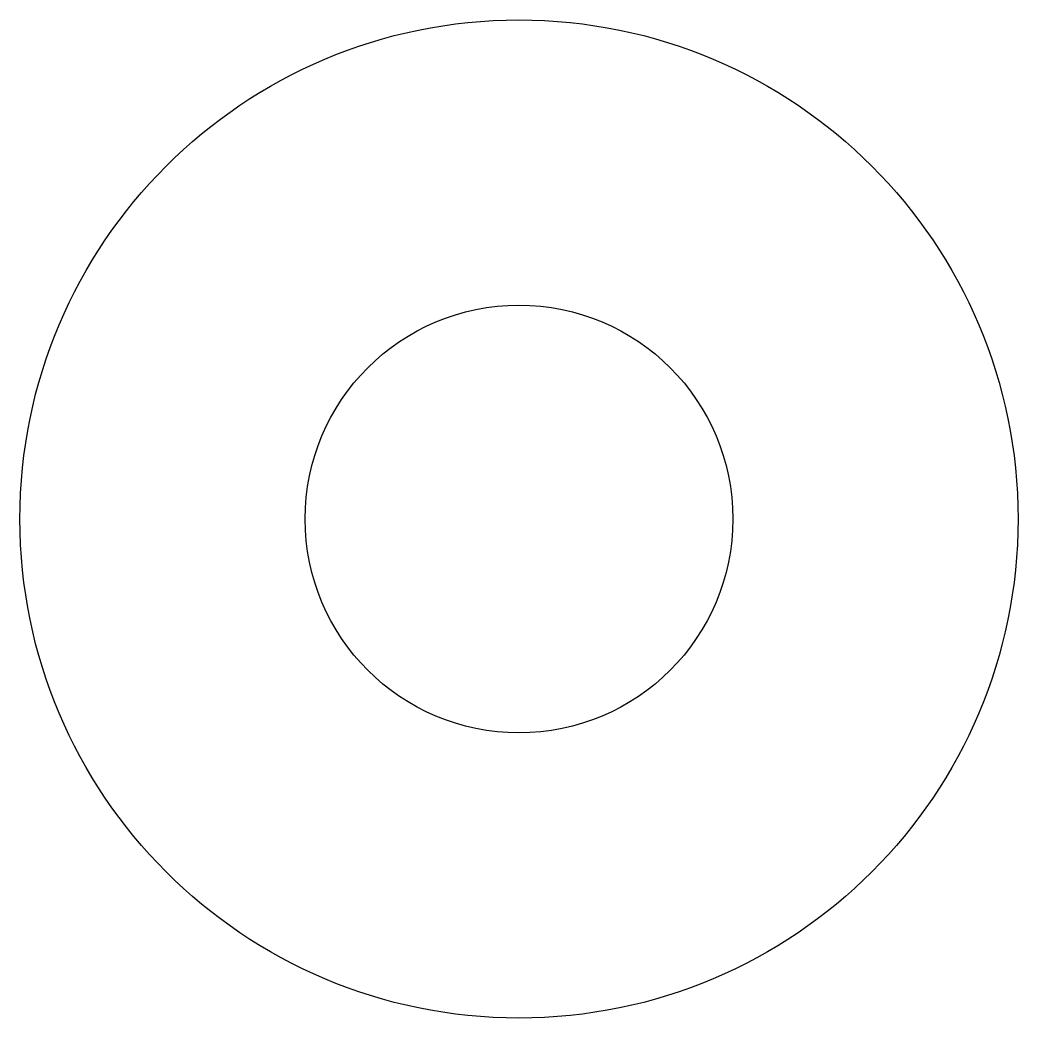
# Model space of a CAD drawing. Extents: x 421.225 to 421.371, y 1219.349 to 1219.494.
import ezdxf

# ---------------------------------------------------------------- set-up
doc = ezdxf.new("R2010")
doc.units = 0
doc.header["$LTSCALE"] = 96
doc.header["$MEASUREMENT"] = 0
doc.layers.get('0').update_dxf_attribs({"linetype": 'CONTINUOUS'})

msp = doc.modelspace()

# ---------------------------------------------------------------- linework, layer by layer
for radius in [0.07292, 0.03125]:
    msp.add_circle((421.29837, 1219.42156), radius)

doc.saveas('drawing.dxf')
